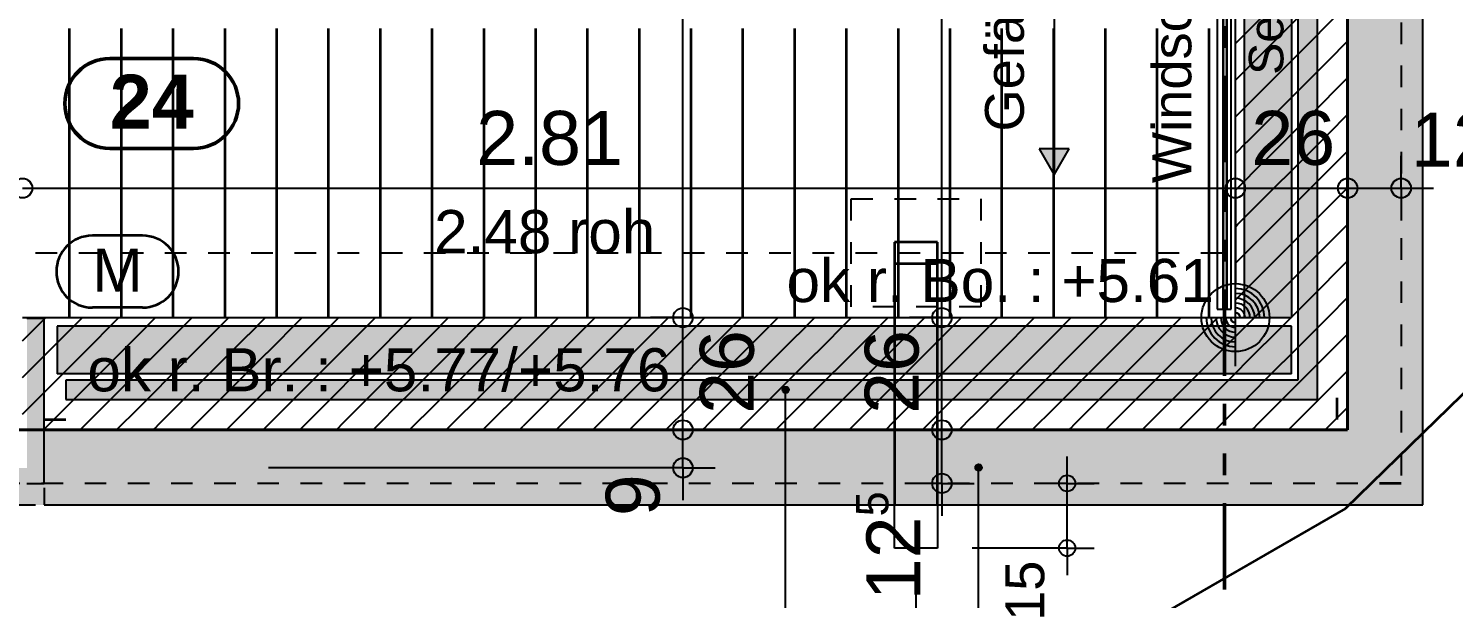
# Model space of a CAD drawing. Header units: centimetres. Extents: x 0.3 to 84.3, y 0.3 to 59.7.
# Drawn here: x 56.93 to 63.53, y 10.26 to 12.9 of the extents above; entities that cross this region are included whole.
import ezdxf

# ---------------------------------------------------------------- set-up
doc = ezdxf.new("R2010")
doc.units = ezdxf.units.CM
for name, pattern in [('AUSGEZOGEN', [0]), ('KURZGESTRICHELT', [0.25, 0.15, -0.1]), ('LINIE_17', [0.05, 0, -0.05]), ('LINIE_23', [0.79, 0.4, -0.13, 0, -0.13, 0, -0.13]), ('PHANTOM', [63.5, 31.75, -6.35, 6.35, -6.35, 6.35, -6.35]), ('PUNKT', [6.35, 0, -6.35]), ('RAND', [44.45, 12.7, -6.35, 12.7, -6.35, 0, -6.35]), ('VERDECKT', [9.525, 6.35, -3.175])]:
    doc.linetypes.add(name, pattern=pattern)
for name, color, linetype, lineweight in [('Allgemein', 7, 'AUSGEZOGEN', 35), ('Ausbau Raeume', 7, 'AUSGEZOGEN', 35), ('Bauachsen grob', 7, 'RAND', 25), ('Baulinien_ Parzellenabstand', 7, 'RAND', 35), ('Beton Ansicht', 7, 'AUSGEZOGEN', 25), ('Beton verdeckt vorne', 7, 'KURZGESTRICHELT', 25), ('Bodenplatte', 7, 'AUSGEZOGEN', 35), ('Decke', 7, 'AUSGEZOGEN', 35), ('Detailmasse', 7, 'AUSGEZOGEN', 25), ('Dichtung', 240, 'AUSGEZOGEN', 25), ('Entwaesserungsb._ Retentionb', 251, 'AUSGEZOGEN', 50), ('Fenster Spezialwand', 7, 'AUSGEZOGEN', 35), ('Holz Fassadenverkleidung', 7, 'AUSGEZOGEN', 35), ('Holzgelaender', 7, 'AUSGEZOGEN', 50), ('Konstruktion oben', 7, 'VERDECKT', 25), ('Rolladen', 7, 'AUSGEZOGEN', 25), ('Spengler', 7, 'AUSGEZOGEN', 35), ('Text Koten', 7, 'AUSGEZOGEN', 50), ('Text Werkplan Ausfuehrung', 7, 'AUSGEZOGEN', 50), ('Vorhangbrett', 7, 'AUSGEZOGEN', 25), ('Werkplan- Ausfuehrungsmasse', 7, 'AUSGEZOGEN', 25)]:
    doc.layers.add(name, color=color, linetype=linetype, lineweight=lineweight)
doc.layers.add('Elektro Text', color=7, linetype='AUSGEZOGEN', lineweight=35, true_color=0x656565)
doc.styles.add('ARIAL', font='ARIAL.TTF')

msp = doc.modelspace()

# ---------------------------------------------------------------- hatches: boundary and pattern name
at = {"layer": 'Allgemein', "linetype": 'AUSGEZOGEN', "lineweight": 25}
msp.add_hatch(color=32, dxfattribs=at).paths.add_polyline_path([(56.92, 11.56), (56.92, 10.796), (57, 10.796), (57, 11.56)])
at = {"layer": 'Entwaesserungsb._ Retentionb', "linetype": 'AUSGEZOGEN', "lineweight": 25}
msp.add_hatch(color=7, dxfattribs=at).paths.add_polyline_path([(61.611, 12.3462), (61.68, 12.2262), (61.749, 12.3462)])
at = {"layer": 'Fenster Spezialwand', "linetype": 'AUSGEZOGEN', "lineweight": 25, "true_color": 0x8cffff}
msp.add_hatch(color=131, dxfattribs=at).paths.add_polyline_path([(62.464, 15.578), (62.464, 11.604), (62.48, 11.604), (62.48, 15.578)])
at = {"layer": 'Holzgelaender', "linetype": 'AUSGEZOGEN', "lineweight": 25, "true_color": 0xe3e3e3}
msp.add_hatch(color=254, dxfattribs=at).paths.add_polyline_path([(62.9, 15.518), (62.9, 11.184), (57.1, 11.184), (57.1, 11.274), (62.81, 11.274), (62.81, 15.518)], flags=16)
at = {"layer": 'Rolladen', "linetype": 'AUSGEZOGEN', "lineweight": 25, "true_color": 0xf2edfc}
for points in [[(62.78, 15.578), (62.78, 11.564), (62.56, 11.564), (62.56, 15.578)], [(62.78, 11.304), (57.06, 11.304), (57.06, 11.524), (62.78, 11.524)]]:
    msp.add_hatch(color=7, dxfattribs=at).paths.add_polyline_path(points, flags=16)
at = {"layer": 'Spengler', "linetype": 'AUSGEZOGEN', "lineweight": 25, "true_color": 0xfafafa}
for points in [[(57, 11.044), (57, 10.696), (63.388, 10.696), (63.388, 15.658), (63.216, 15.658), (63.216, 15.618), (63.04, 15.618), (63.04, 11.044)], [(55.85, 10.868), (55.85, 10.796), (55.77, 10.796), (55.77, 10.696), (57, 10.696), (57, 10.796), (56.92, 10.796), (56.92, 10.868)]]:
    msp.add_hatch(color=7, dxfattribs=at).paths.add_polyline_path(points)
at = {"layer": 'Text Werkplan Ausfuehrung', "linetype": 'AUSGEZOGEN', "lineweight": 25}
for points in [[(60.421, 11.229), (60.451, 11.229), (60.4489, 11.2365)], [(60.421, 11.229), (60.4489, 11.2365), (60.4231, 11.2365)], [(60.4231, 11.2215), (60.451, 11.229), (60.421, 11.229)], [(60.4231, 11.2365), (60.4489, 11.2365), (60.4435, 11.2419)], [(60.4231, 11.2365), (60.4435, 11.2419), (60.4285, 11.2419)], [(60.4231, 11.2215), (60.4489, 11.2215), (60.451, 11.229)], [(60.4285, 11.2419), (60.4435, 11.2419), (60.436, 11.244)], [(60.4285, 11.2161), (60.4489, 11.2215), (60.4231, 11.2215)], [(60.4285, 11.2161), (60.4435, 11.2161), (60.4489, 11.2215)], [(60.4435, 11.2161), (60.4285, 11.2161), (60.436, 11.214)], [(61.315, 10.87), (61.345, 10.87), (61.3429, 10.8775)], [(61.315, 10.87), (61.3429, 10.8775), (61.3171, 10.8775)], [(61.3171, 10.8625), (61.345, 10.87), (61.315, 10.87)], [(61.3171, 10.8775), (61.3429, 10.8775), (61.3375, 10.8829)], [(61.3171, 10.8775), (61.3375, 10.8829), (61.3225, 10.8829)], [(61.3171, 10.8625), (61.3429, 10.8625), (61.345, 10.87)], [(61.3225, 10.8571), (61.3429, 10.8625), (61.3171, 10.8625)], [(61.3225, 10.8829), (61.3375, 10.8829), (61.33, 10.885)], [(61.3225, 10.8571), (61.3375, 10.8571), (61.3429, 10.8625)], [(61.3375, 10.8571), (61.3225, 10.8571), (61.33, 10.855)]]:
    msp.add_hatch(color=7, dxfattribs=at).paths.add_polyline_path(points)

# ---------------------------------------------------------------- linework, layer by layer
at = {"layer": 'Allgemein', "color": 7, "linetype": 'AUSGEZOGEN', "lineweight": 25}
for p, q in [((57, 11.56), (56.92, 11.56)), ((57, 11.444), (57, 11.56)), ((57, 10.796), (57, 11.444)), ((56.92, 10.796), (57, 10.796))]:
    msp.add_line(p, q, dxfattribs=at)
at = {"layer": 'Ausbau Raeume', "color": 254, "linetype": 'AUSGEZOGEN', "lineweight": 35}
for p, q in [((57.1182, 12.1846), (57.1182, 12.9032)), ((57.3582, 12.1846), (57.3582, 12.9032)), ((57.5982, 12.1846), (57.5982, 12.9032)), ((57.8382, 12.1846), (57.8382, 12.9032)), ((58.0782, 12.1846), (58.0782, 12.9032)), ((58.3182, 12.1846), (58.3182, 12.9032)), ((58.5582, 12.1846), (58.5582, 12.9032)), ((58.7982, 12.1846), (58.7982, 12.9032)), ((59.0382, 12.1846), (59.0382, 12.9032)), ((59.2782, 12.1846), (59.2782, 12.9032)), ((59.5182, 12.1846), (59.5182, 12.9032)), ((59.7582, 12.1846), (59.7582, 12.9032)), ((59.9982, 12.1846), (59.9982, 12.9032)), ((60.2382, 12.1846), (60.2382, 12.9032)), ((60.4782, 12.1846), (60.4782, 12.9032)), ((60.7182, 12.1846), (60.7182, 12.9032)), ((60.9582, 12.1846), (60.9582, 12.9032)), ((61.1982, 12.1846), (61.1982, 12.9032)), ((61.4382, 12.1846), (61.4382, 12.9032)), ((61.6782, 12.1846), (61.6782, 12.9032)), ((61.9182, 12.1846), (61.9182, 12.9032)), ((62.1582, 12.1846), (62.1582, 12.9032)), ((62.3982, 12.1846), (62.3982, 12.9032)), ((57.1182, 11.564), (57.1182, 12.1832)), ((57.3582, 11.564), (57.3582, 12.1832)), ((57.5982, 11.564), (57.5982, 12.1832)), ((57.8382, 11.564), (57.8382, 12.1832)), ((58.0782, 11.564), (58.0782, 12.1832)), ((58.3182, 11.564), (58.3182, 12.1832)), ((58.5582, 11.564), (58.5582, 12.1832)), ((58.7982, 11.564), (58.7982, 12.1832)), ((59.0382, 11.564), (59.0382, 12.1832)), ((59.2782, 11.564), (59.2782, 12.1832)), ((59.5182, 11.564), (59.5182, 12.1832)), ((59.7582, 11.564), (59.7582, 12.1832)), ((59.9982, 11.564), (59.9982, 12.1832)), ((60.2382, 11.564), (60.2382, 12.1832)), ((60.4782, 11.564), (60.4782, 12.1832)), ((60.7182, 11.564), (60.7182, 12.1832)), ((60.9582, 11.564), (60.9582, 12.1832)), ((61.1982, 11.564), (61.1982, 12.1832)), ((61.4382, 11.564), (61.4382, 12.1832)), ((61.6782, 11.564), (61.6782, 12.1832)), ((61.9182, 11.564), (61.9182, 12.1832)), ((62.1582, 11.564), (62.1582, 12.1832)), ((62.3982, 11.564), (62.3982, 12.1832))]:
    msp.add_line(p, q, dxfattribs=at)
at = {"layer": 'Bauachsen grob', "color": 32, "linetype": 'LINIE_23', "lineweight": 50, "true_color": 0xc36e14}
msp.add_line((62.47, 1.394), (62.47, 57.974), dxfattribs=at)
at = {"layer": 'Baulinien_ Parzellenabstand', "color": 240, "linetype": 'RAND', "lineweight": 35}
for p, q in [((68.9349, 16.4281), (63.0297, 10.6803)), ((63.0297, 10.6803), (54.7593, 5.9059))]:
    msp.add_line(p, q, dxfattribs=at)
at = {"layer": 'Beton Ansicht', "color": 7, "linetype": 'AUSGEZOGEN', "lineweight": 25}
for p, q in [((62.52, 11.564), (62.52, 15.618)), ((56.9, 11.564), (62.52, 11.564))]:
    msp.add_line(p, q, dxfattribs=at)
at = {"layer": 'Beton verdeckt vorne', "color": 7, "linetype": 'VERDECKT', "lineweight": 25}
for p, q in [((63.04, 11.044), (63.04, 15.954)), ((56.9, 11.044), (63.04, 11.044))]:
    msp.add_line(p, q, dxfattribs=at)
at = {"layer": 'Bodenplatte', "color": 92, "linetype": 'VERDECKT', "lineweight": 35, "true_color": 0x00c600}
for p, q in [((63.04, 15.954), (63.04, 11.044)), ((63.04, 11.044), (31.34, 11.044))]:
    msp.add_line(p, q, dxfattribs=at)
at = {"layer": 'Decke', "color": 92, "linetype": 'PHANTOM', "lineweight": 35, "true_color": 0x00c600}
for p, q in [((63.04, 11.044), (63.04, 15.954)), ((31.34, 11.044), (63.04, 11.044))]:
    msp.add_line(p, q, dxfattribs=at)
at = {"layer": 'Detailmasse', "color": 240, "linetype": 'AUSGEZOGEN', "lineweight": 25}
for p, q in [((61.74, 10.796), (61.74, 10.921)), ((61.74, 10.796), (61.615, 10.796)), ((61.74, 10.796), (61.865, 10.796)), ((61.74, 10.796), (61.74, 10.796)), ((61.74, 10.496), (61.74, 10.796)), ((61.74, 10.496), (61.3, 10.496)), ((61.74, 10.496), (61.615, 10.496)), ((61.74, 10.496), (61.865, 10.496)), ((61.74, 10.496), (61.74, 10.371))]:
    msp.add_line(p, q, dxfattribs=at)
msp.add_lwpolyline([(61.04, 8.784), (61.04, 8.854), (61.04, 8.854), (61.04, 10.384)], dxfattribs=at)
for centre in [(61.74, 10.796), (61.74, 10.496)]:
    msp.add_circle(centre, 0.0375, dxfattribs=at)
at = {"layer": 'Dichtung', "color": 21, "linetype": 'AUSGEZOGEN', "lineweight": 25, "true_color": 0xffa8a8}
for p, q in [((62.53, 12.8439), (62.7417, 13.0556)), ((62.9118, 12.8863), (63.04, 13.0145)), ((62.6148, 12.759), (62.8265, 12.9707)), ((62.6997, 12.6742), (62.9114, 12.8859)), ((62.52, 12.8339), (62.5295, 12.8435)), ((62.9966, 12.8015), (63.04, 12.8448)), ((62.52, 12.6642), (62.6144, 12.7586)), ((62.7845, 12.5893), (62.9962, 12.801)), ((62.52, 12.4945), (62.6992, 12.6738)), ((62.8694, 12.5045), (63.04, 12.6751)), ((62.5724, 12.3772), (62.7841, 12.5889)), ((62.6572, 12.2923), (62.8689, 12.504)), ((62.9542, 12.4196), (63.04, 12.5054)), ((62.7421, 12.2075), (62.9538, 12.4192)), ((62.52, 12.3248), (62.572, 12.3768)), ((62.52, 12.1551), (62.6568, 12.2919)), ((62.8269, 12.1226), (63.0386, 12.3343)), ((63.0391, 12.3348), (63.04, 12.3357)), ((62.53, 11.9954), (62.7417, 12.2071)), ((62.9118, 12.0378), (63.04, 12.166)), ((62.6148, 11.9105), (62.8265, 12.1222)), ((62.6997, 11.8256), (62.9114, 12.0374)), ((62.52, 11.9854), (62.5295, 11.9949)), ((62.7845, 11.7408), (62.9962, 11.9525)), ((62.9966, 11.9529), (63.04, 11.9963)), ((62.52, 11.8157), (62.6144, 11.9101)), ((62.52, 11.646), (62.6992, 11.8252)), ((62.8694, 11.6559), (63.04, 11.8266)), ((62.5724, 11.5287), (62.7841, 11.7404)), ((62.6572, 11.4438), (62.8689, 11.6555)), ((62.9542, 11.5711), (63.04, 11.6569)), ((56.9, 11.4566), (57.0074, 11.564)), ((57.0994, 11.4862), (57.1771, 11.564)), ((57.1842, 11.4014), (57.3468, 11.564)), ((57.4812, 11.5287), (57.5165, 11.564)), ((57.5661, 11.4438), (57.6863, 11.564)), ((57.6509, 11.359), (57.856, 11.564)), ((57.9479, 11.4862), (58.0257, 11.564)), ((58.0328, 11.4014), (58.1954, 11.564)), ((58.3297, 11.5287), (58.3651, 11.564)), ((58.4146, 11.4438), (58.5348, 11.564)), ((58.4994, 11.359), (58.7045, 11.564)), ((58.7964, 11.4862), (58.8742, 11.564)), ((58.8813, 11.4014), (59.0439, 11.564)), ((59.1783, 11.5287), (59.2136, 11.564)), ((59.2631, 11.4438), (59.3833, 11.564)), ((59.348, 11.359), (59.553, 11.564)), ((59.645, 11.4862), (59.7227, 11.564)), ((59.7298, 11.4014), (59.8924, 11.564)), ((60.0268, 11.5287), (60.0621, 11.564)), ((60.1116, 11.4438), (60.2318, 11.564)), ((60.1965, 11.359), (60.4015, 11.564)), ((60.4935, 11.4862), (60.5712, 11.564)), ((60.5783, 11.4014), (60.741, 11.564)), ((60.8753, 11.5287), (60.9107, 11.564)), ((60.9602, 11.4438), (61.0804, 11.564)), ((61.045, 11.359), (61.2501, 11.564)), ((61.342, 11.4862), (61.4198, 11.564)), ((61.4269, 11.4014), (61.5895, 11.564)), ((61.7239, 11.5287), (61.7592, 11.564)), ((61.8087, 11.4438), (61.9289, 11.564)), ((61.8936, 11.359), (62.0986, 11.564)), ((62.1905, 11.4862), (62.2683, 11.564)), ((62.2754, 11.4014), (62.438, 11.564)), ((62.7421, 11.359), (62.9538, 11.5707)), ((57.2691, 11.3165), (57.4808, 11.5282)), ((58.1176, 11.3165), (58.3293, 11.5282)), ((58.9661, 11.3165), (59.1778, 11.5282)), ((59.8147, 11.3165), (60.0264, 11.5282)), ((60.6632, 11.3165), (60.8749, 11.5282)), ((61.5117, 11.3165), (61.7234, 11.5282)), ((62.3602, 11.3165), (62.572, 11.5282)), ((56.9, 11.2869), (57.0989, 11.4858)), ((57.3539, 11.2317), (57.5656, 11.4434)), ((57.7358, 11.2741), (57.9475, 11.4858)), ((58.2025, 11.2317), (58.4142, 11.4434)), ((58.5843, 11.2741), (58.796, 11.4858)), ((59.051, 11.2317), (59.2627, 11.4434)), ((59.4328, 11.2741), (59.6445, 11.4858)), ((59.8995, 11.2317), (60.1112, 11.4434)), ((60.2814, 11.2741), (60.4931, 11.4858)), ((60.748, 11.2317), (60.9598, 11.4434)), ((61.1299, 11.2741), (61.3416, 11.4858)), ((61.5966, 11.2317), (61.8083, 11.4434)), ((61.9784, 11.2741), (62.1901, 11.4858)), ((62.4451, 11.2317), (62.6568, 11.4434)), ((62.8269, 11.2741), (63.0386, 11.4858)), ((63.0391, 11.4862), (63.04, 11.4872)), ((56.9721, 11.1893), (57.1838, 11.401)), ((57.4388, 11.1468), (57.6505, 11.3585)), ((57.8206, 11.1893), (58.0323, 11.401)), ((58.2873, 11.1468), (58.499, 11.3585)), ((58.6692, 11.1893), (58.8809, 11.401)), ((59.1358, 11.1468), (59.3475, 11.3585)), ((59.5177, 11.1893), (59.7294, 11.401)), ((59.9844, 11.1468), (60.1961, 11.3585)), ((60.3662, 11.1893), (60.5779, 11.401)), ((60.8329, 11.1468), (61.0446, 11.3585)), ((61.2147, 11.1893), (61.4264, 11.401)), ((61.6814, 11.1468), (61.8931, 11.3585)), ((62.0633, 11.1893), (62.275, 11.401)), ((62.53, 11.1468), (62.7417, 11.3585)), ((57.0569, 11.1044), (57.2687, 11.3161)), ((57.9055, 11.1044), (58.1172, 11.3161)), ((58.754, 11.1044), (58.9657, 11.3161)), ((59.6025, 11.1044), (59.8142, 11.3161)), ((60.4511, 11.1044), (60.6628, 11.3161)), ((61.2996, 11.1044), (61.5113, 11.3161)), ((62.1481, 11.1044), (62.3598, 11.3161)), ((62.9118, 11.1893), (63.04, 11.3175)), ((57.1663, 11.044), (57.3535, 11.2313)), ((57.5236, 11.062), (57.7353, 11.2737)), ((58.0148, 11.044), (58.202, 11.2313)), ((58.3722, 11.062), (58.5839, 11.2737)), ((58.8633, 11.044), (59.0506, 11.2313)), ((59.2207, 11.062), (59.4324, 11.2737)), ((59.7118, 11.044), (59.8991, 11.2313)), ((60.0692, 11.062), (60.2809, 11.2737)), ((60.5604, 11.044), (60.7476, 11.2313)), ((60.9178, 11.062), (61.1295, 11.2737)), ((61.4089, 11.044), (61.5961, 11.2313)), ((61.7663, 11.062), (61.978, 11.2737)), ((62.2574, 11.044), (62.4447, 11.2313)), ((62.6148, 11.062), (62.8265, 11.2737)), ((56.9, 11.1172), (56.9717, 11.1888)), ((57.6754, 11.044), (57.8202, 11.1888)), ((58.5239, 11.044), (58.6687, 11.1888)), ((59.3724, 11.044), (59.5173, 11.1888)), ((60.221, 11.044), (60.3658, 11.1888)), ((61.0695, 11.044), (61.2143, 11.1888)), ((61.918, 11.044), (62.0628, 11.1888)), ((62.7665, 11.044), (62.9114, 11.1888)), ((56.9965, 11.044), (57.0565, 11.104)), ((57.336, 11.044), (57.4384, 11.1464)), ((57.8451, 11.044), (57.9051, 11.104)), ((58.1845, 11.044), (58.2869, 11.1464)), ((58.6936, 11.044), (58.7536, 11.104)), ((59.033, 11.044), (59.1354, 11.1464)), ((59.5421, 11.044), (59.6021, 11.104)), ((59.8815, 11.044), (59.9839, 11.1464)), ((60.3907, 11.044), (60.4506, 11.104)), ((60.7301, 11.044), (60.8325, 11.1464)), ((61.2392, 11.044), (61.2992, 11.104)), ((61.5786, 11.044), (61.681, 11.1464)), ((62.0877, 11.044), (62.1477, 11.104)), ((62.4271, 11.044), (62.5295, 11.1464)), ((62.9362, 11.044), (62.9962, 11.104)), ((62.9966, 11.1044), (63.04, 11.1478)), ((57.5057, 11.044), (57.5232, 11.0615)), ((58.3542, 11.044), (58.3717, 11.0615)), ((59.2027, 11.044), (59.2203, 11.0615)), ((60.0512, 11.044), (60.0688, 11.0615)), ((60.8998, 11.044), (60.9173, 11.0615)), ((61.7483, 11.044), (61.7659, 11.0615)), ((62.5968, 11.044), (62.6144, 11.0615))]:
    msp.add_line(p, q, dxfattribs=at)
at = {"layer": 'Elektro Text', "color": 40, "linetype": 'AUSGEZOGEN', "lineweight": 35}
for p, q in [((57.4561, 11.944), (57.2233, 11.944)), ((57.4561, 11.6107), (57.2233, 11.6107))]:
    msp.add_line(p, q, dxfattribs=at)
for centre, start, end in [((57.2233, 11.7773), 90, 270), ((57.4561, 11.7773), 270, 90)]:
    msp.add_arc(centre, 0.1667, start, end, dxfattribs=at)
at = {"layer": 'Entwaesserungsb._ Retentionb', "color": 7, "linetype": 'AUSGEZOGEN', "lineweight": 25}
for p, q in [((61.68, 14.4752), (61.68, 12.2262)), ((61.68, 12.3462), (61.68, 12.3762)), ((61.749, 12.3462), (61.611, 12.3462)), ((61.611, 12.3462), (61.68, 12.2262)), ((61.68, 12.2262), (61.749, 12.3462)), ((61.68, 12.2262), (61.68, 12.2262)), ((61.68, 12.2262), (61.68, 12.2262)), ((61.68, 12.2262), (61.68, 12.2262))]:
    msp.add_line(p, q, dxfattribs=at)
at = {"layer": 'Entwaesserungsb._ Retentionb', "color": 7, "linetype": 'LINIE_17', "lineweight": 25}
msp.add_line((47.36, 11.864), (62.52, 11.864), dxfattribs=at)
at = {"layer": 'Fenster Spezialwand', "color": 7, "linetype": 'AUSGEZOGEN', "lineweight": 25}
for p, q in [((62.436, 15.578), (62.436, 11.604)), ((62.464, 15.578), (62.464, 11.604)), ((62.464, 11.604), (62.464, 15.578)), ((62.48, 15.578), (62.48, 11.604)), ((62.48, 11.604), (62.48, 15.578)), ((62.5, 11.604), (62.5, 15.578)), ((62.436, 11.604), (62.464, 11.604)), ((62.464, 11.604), (62.48, 11.604)), ((62.48, 11.604), (62.5, 11.604))]:
    msp.add_line(p, q, dxfattribs=at)
at = {"layer": 'Holz Fassadenverkleidung', "color": 7, "linetype": 'LINIE_17', "lineweight": 25}
for p, q in [((63.288, 47.732), (63.288, 10.796)), ((63.288, 10.796), (31.092, 10.796))]:
    msp.add_line(p, q, dxfattribs=at)
at = {"layer": 'Holzgelaender', "color": 7, "linetype": 'AUSGEZOGEN', "lineweight": 25}
for p, q in [((62.81, 15.518), (62.81, 11.274)), ((62.9, 11.184), (62.9, 15.518)), ((57.1, 11.274), (57.1, 11.184)), ((62.81, 11.274), (57.1, 11.274)), ((57.1, 11.184), (62.9, 11.184))]:
    msp.add_line(p, q, dxfattribs=at)
at = {"layer": 'Konstruktion oben', "color": 7, "linetype": 'PUNKT', "lineweight": 35}
for p, q in [((63.288, 47.732), (63.288, 10.796)), ((62.992, 11.092), (62.992, 15.618)), ((57, 11.092), (62.992, 11.092)), ((63.288, 10.796), (31.092, 10.796))]:
    msp.add_line(p, q, dxfattribs=at)
at = {"layer": 'Rolladen', "color": 202, "linetype": 'PHANTOM', "lineweight": 25}
for p, q in [((62.56, 15.578), (62.56, 11.564)), ((62.78, 15.578), (62.78, 11.564)), ((62.56, 11.564), (62.78, 11.564)), ((57.06, 11.524), (57.06, 11.304)), ((62.78, 11.524), (57.06, 11.524)), ((62.78, 11.304), (62.78, 11.524)), ((62.78, 11.304), (57.06, 11.304))]:
    msp.add_line(p, q, dxfattribs=at)
at = {"layer": 'Spengler', "color": 7, "linetype": 'AUSGEZOGEN', "lineweight": 25}
for p, q in [((63.388, 10.696), (63.388, 15.658)), ((63.04, 11.044), (63.04, 15.618)), ((63.04, 11.044), (57, 11.044)), ((57, 10.776), (57, 10.696)), ((55.81, 10.696), (56.96, 10.696)), ((57, 10.696), (63.388, 10.696))]:
    msp.add_line(p, q, dxfattribs=at)
at = {"layer": 'Spengler', "color": 240, "linetype": 'LINIE_17', "lineweight": 25}
for p, q in [((60.74, 12.114), (61.34, 12.114)), ((60.74, 11.614), (60.74, 12.114)), ((61.34, 12.114), (61.34, 11.614)), ((61.34, 11.614), (60.74, 11.614))]:
    msp.add_line(p, q, dxfattribs=at)
at = {"layer": 'Spengler', "color": 240, "linetype": 'VERDECKT', "lineweight": 35}
for p, q in [((61.14, 11.914), (60.94, 11.914)), ((60.94, 11.914), (60.94, 10.696)), ((61.14, 10.696), (61.14, 11.914)), ((61.14, 11.814), (60.94, 11.814))]:
    msp.add_line(p, q, dxfattribs=at)
at = {"layer": 'Spengler', "color": 240, "linetype": 'AUSGEZOGEN', "lineweight": 25}
for p, q in [((60.94, 10.496), (60.94, 10.696)), ((61.14, 10.696), (61.14, 10.496)), ((61.14, 10.496), (60.94, 10.496))]:
    msp.add_line(p, q, dxfattribs=at)
at = {"layer": 'Text Koten', "color": 240, "linetype": 'AUSGEZOGEN', "lineweight": 25}
for p, q in [((62.52, 11.339), (62.52, 11.789)), ((62.52, 11.4065), (62.52, 11.7215)), ((62.295, 11.564), (62.745, 11.564)), ((62.3627, 11.564), (62.6775, 11.564))]:
    msp.add_line(p, q, dxfattribs=at)
msp.add_circle((62.52, 11.564), 0.1575, dxfattribs=at)
for radius, start, end in [(0.135, 0, 90), (0.1125, 0, 90), (0.09, 0, 90), (0.0675, 0, 90), (0.135, 180, 270), (0.1125, 180, 270), (0.09, 180, 270), (0.0675, 180, 270), (0.045, 180, 270), (0.0225, 180, 270), (0.045, 0, 90), (0.0225, 0, 90)]:
    msp.add_arc((62.52, 11.564), radius, start, end, dxfattribs=at)
at = {"layer": 'Text Werkplan Ausfuehrung', "color": 240, "linetype": 'AUSGEZOGEN', "lineweight": 50}
for p, q in [((57.6926, 12.7648), (57.3042, 12.7648)), ((57.6926, 12.3481), (57.3042, 12.3481))]:
    msp.add_line(p, q, dxfattribs=at)
at = {"layer": 'Text Werkplan Ausfuehrung', "color": 7, "linetype": 'AUSGEZOGEN', "lineweight": 25}
for p, q in [((60.421, 11.229), (60.421, 11.229)), ((60.436, 11.244), (60.436, 11.244)), ((60.436, 9.9233), (60.436, 11.229)), ((60.451, 11.229), (60.451, 11.229)), ((60.436, 11.214), (60.436, 11.214)), ((61.315, 10.87), (61.315, 10.87)), ((61.33, 10.885), (61.33, 10.885)), ((61.33, 9.5133), (61.33, 10.87)), ((61.33, 10.855), (61.33, 10.855)), ((61.345, 10.87), (61.345, 10.87))]:
    msp.add_line(p, q, dxfattribs=at)
for centre in [(60.436, 11.229), (61.33, 10.87)]:
    msp.add_circle(centre, 0.015, dxfattribs=at)
at = {"layer": 'Text Werkplan Ausfuehrung', "color": 240, "linetype": 'AUSGEZOGEN', "lineweight": 50}
for centre, start, end in [((57.3042, 12.5564), 90, 270), ((57.6926, 12.5564), 270, 90)]:
    msp.add_arc(centre, 0.2083, start, end, dxfattribs=at)
at = {"layer": 'Werkplan- Ausfuehrungsmasse', "color": 7, "linetype": 'AUSGEZOGEN', "lineweight": 25}
for p, q in [((59.96, 11.564), (59.96, 16.114)), ((62.52, 12.164), (62.52, 12.314)), ((63.04, 12.164), (63.04, 12.314)), ((63.288, 12.164), (63.288, 12.314)), ((56.9, 12.164), (62.52, 12.164)), ((62.52, 12.164), (62.52, 12.014)), ((62.52, 12.164), (62.52, 11.724)), ((62.52, 12.164), (63.04, 12.164)), ((63.04, 12.164), (63.04, 12.014)), ((63.04, 12.164), (63.04, 12.164)), ((63.04, 12.164), (63.288, 12.164)), ((63.288, 12.164), (63.288, 12.014)), ((63.288, 12.164), (63.288, 12.164)), ((63.288, 12.164), (63.438, 12.164)), ((59.96, 11.564), (59.81, 11.564)), ((59.96, 11.564), (60.11, 11.564)), ((59.96, 11.564), (59.96, 11.564)), ((59.96, 11.044), (59.96, 11.564)), ((61.16, 11.564), (61.01, 11.564)), ((61.16, 11.564), (61.31, 11.564)), ((61.16, 11.564), (61.16, 11.564)), ((61.16, 11.044), (61.16, 11.564)), ((59.96, 11.044), (59.81, 11.044)), ((59.96, 11.044), (60.11, 11.044)), ((59.96, 11.044), (59.96, 11.044)), ((59.96, 10.868), (59.96, 11.044)), ((61.16, 11.044), (61.01, 11.044)), ((61.16, 11.044), (61.31, 11.044)), ((61.16, 11.044), (61.16, 11.044)), ((61.16, 10.796), (61.16, 11.044)), ((59.96, 10.868), (59.81, 10.868)), ((59.96, 10.868), (60.11, 10.868)), ((59.96, 10.868), (59.96, 10.718)), ((61.16, 10.796), (61.01, 10.796)), ((61.16, 10.796), (61.31, 10.796)), ((61.16, 10.796), (61.16, 10.796)), ((61.16, 10.796), (61.16, 10.646))]:
    msp.add_line(p, q, dxfattribs=at)
for points in [[(61.16, 11.564), (61.16, 13.7792), (61.16, 13.7792), (61.16, 15.6011), (61.16, 15.6011), (61.16, 15.618)], [(59.96, 10.868), (59.8975, 10.868), (59.8975, 10.868), (59.8975, 10.868), (59.8975, 10.868), (59.8975, 10.868), (59.8975, 10.868), (59.8975, 10.868), (59.8975, 10.868), (59.8975, 10.868), (59.8975, 10.868), (59.8975, 10.868), (59.8975, 10.868), (59.896, 10.868), (59.896, 10.868), (58.0398, 10.868)]]:
    msp.add_lwpolyline(points, dxfattribs=at)
for centre in [(56.9, 12.164), (62.52, 12.164), (63.04, 12.164), (63.288, 12.164), (59.96, 11.564), (61.16, 11.564), (59.96, 11.044), (61.16, 11.044), (59.96, 10.868), (61.16, 10.796)]:
    msp.add_circle(centre, 0.045, dxfattribs=at)

# ---------------------------------------------------------------- texts
at = {"layer": 'Detailmasse', "color": 240, "linetype": 'AUSGEZOGEN', "lineweight": 35, "insert": (61.6369, 10.1584), "char_height": 0.18, "width": 0.09, "attachment_point": 7, "rotation": 90, "style": 'ARIAL'}
msp.add_mtext('15', dxfattribs=at)
at = {"layer": 'Elektro Text', "color": 40, "linetype": 'AUSGEZOGEN', "lineweight": 35, "insert": (57.2233, 11.684), "char_height": 0.2, "width": 0.1, "attachment_point": 7, "style": 'ARIAL'}
msp.add_mtext('M', dxfattribs=at)
at = {"layer": 'Entwaesserungsb._ Retentionb', "color": 7, "linetype": 'AUSGEZOGEN', "lineweight": 35, "insert": (61.594, 12.4262), "char_height": 0.18, "width": 0.09, "attachment_point": 7, "rotation": 90, "style": 'ARIAL'}
msp.add_mtext('Gefälle\\~2.0%\\~(roh)', dxfattribs=at)
at = {"layer": 'Text Koten', "color": 7, "linetype": 'AUSGEZOGEN', "lineweight": 35, "char_height": 0.2, "width": 0.1, "attachment_point": 7, "style": 'ARIAL'}
for s, insert in [('ok\\~r.\\~Bo.\\~:\\~+5.61', (60.44, 11.6333)), ('ok\\~r.\\~Br.\\~:\\~+5.77/+5.76', (57.2, 11.2196))]:
    msp.add_mtext(s, dxfattribs=dict(at, insert=insert))
at = {"layer": 'Text Werkplan Ausfuehrung', "color": 7, "linetype": 'AUSGEZOGEN', "lineweight": 35, "insert": (62.37, 12.1875), "char_height": 0.18, "width": 0.09, "attachment_point": 7, "rotation": 90, "style": 'ARIAL'}
msp.add_mtext('Windschutzverlasung', dxfattribs=at)
at = {"layer": 'Text Werkplan Ausfuehrung', "color": 240, "linetype": 'AUSGEZOGEN', "lineweight": 50, "insert": (57.3042, 12.4398), "char_height": 0.25, "width": 0.125, "attachment_point": 7, "style": 'ARIAL'}
msp.add_mtext('\\fArial|i0|b1|c0|p0;24', dxfattribs=at)
at = {"layer": 'Vorhangbrett', "color": 191, "linetype": 'AUSGEZOGEN', "lineweight": 35, "true_color": 0xbe96ea, "insert": (62.7447, 12.689), "char_height": 0.16, "width": 0.08, "attachment_point": 7, "rotation": 90, "style": 'ARIAL'}
msp.add_mtext('Senkrechtmarkise', dxfattribs=at)
at = {"layer": 'Werkplan- Ausfuehrungsmasse', "color": 7, "linetype": 'AUSGEZOGEN', "lineweight": 50, "char_height": 0.25, "width": 0.125, "attachment_point": 7, "style": 'ARIAL'}
for s, insert in [('2.81', (59.0022, 12.2683)), ('26', (62.5938, 12.2683)), ('12', (63.333, 12.264))]:
    msp.add_mtext(s, dxfattribs=dict(at, insert=insert))
at = {"layer": 'Werkplan- Ausfuehrungsmasse', "color": 7, "linetype": 'AUSGEZOGEN', "lineweight": 35, "insert": (58.8069, 11.8598), "char_height": 0.2, "width": 0.1, "attachment_point": 7, "style": 'ARIAL'}
msp.add_mtext('2.48\\~roh', dxfattribs=at)
at = {"layer": 'Werkplan- Ausfuehrungsmasse', "color": 7, "linetype": 'AUSGEZOGEN', "lineweight": 50, "attachment_point": 7, "rotation": 90, "style": 'ARIAL'}
for s, insert, char_height, width in [('26', (60.2919, 11.1178), 0.25, 0.125), ('26', (61.0557, 11.1178), 0.25, 0.125), ('9', (59.8557, 10.6441), 0.25, 0.125), ('5', (60.9142, 10.6428), 0.15, 0.075), ('12', (61.06, 10.2544), 0.25, 0.125)]:
    msp.add_mtext(s, dxfattribs=dict(at, insert=insert, char_height=char_height, width=width))

doc.saveas('drawing.dxf')
